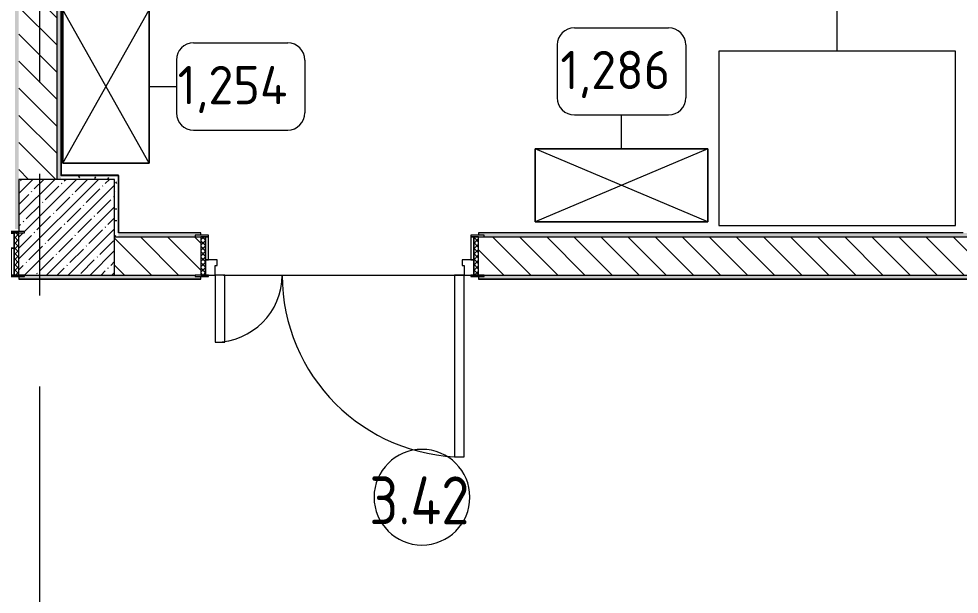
# Model space of a CAD drawing. Header units: millimetres. Extents: x 957 to 67880, y -2706 to 27400.
# Drawn here: x 43070 to 47980, y 11733 to 14738 of the extents above; entities that cross this region are included whole.
import ezdxf

# ---------------------------------------------------------------- set-up
doc = ezdxf.new("R2010")
doc.units = ezdxf.units.MM
doc.linetypes.add('Осевая', pattern=[3175, 635, -476.25, 1587.5, -476.25])
for name, color, linetype, lineweight in [('A-AREA-IDEN', 7, 'Continuous', 9), ('A-DOOR', 7, 'Continuous', 9), ('A-DOOR-FRAM-2', 7, 'Continuous', 9), ('A-WALL', 7, 'Continuous', 9), ('I-FURN-IDEN', 7, 'Continuous', 9), ('I-WALL', 7, 'Continuous', 9), ('S-COLS', 7, 'Continuous', 9), ('Оси-2', 7, 'Осевая', 9)]:
    doc.layers.add(name, color=color, linetype=linetype, lineweight=lineweight)
for name, color, linetype, lineweight, true_color in [('A-DOOR-1', 7, 'Continuous', 9, 0xc0c0c0), ('A-DOOR-FRAM-1', 7, 'Continuous', 9, 0xc0c0c0), ('A-WALL-1', 9, 'Continuous', 9, 0x808080), ('A-WALL-FNSH-1', 9, 'Continuous', 9, 0x808080), ('I-FURN-1', 9, 'Continuous', 9, 0x808080)]:
    doc.layers.add(name, color=color, linetype=linetype, lineweight=lineweight, true_color=true_color)
doc.styles.add('GOST Common_3', font='GOST_Common.ttf', dxfattribs={"width": 0.9, "height": 250})
doc.styles.add('GOST Common_4', font='GOST_Common.ttf', dxfattribs={"height": 200})
pattern_1 = [(135, (-57529.54, 0), (-70.71068, -70.71068), [])]
pattern_2 = [(0, (-57529.542, 0), (121.92, 30.48), [10.058, -81.382, 10.058, -81.382, -487.68]), (0, (-57529.542, 0), (121.92, 30.48), [-182.88, 10.058, -172.822, 10.058, -81.382, -213.36]), (0, (-57529.542, 0), (121.92, 30.48), [-457.2, 10.058, -50.902, 10.058, -142.342]), (120, (-57483.822, 15.24), (-87.356454, 90.345817), [10.058, -81.382, 10.058, -81.382, -487.68]), (120, (-57483.822, 15.24), (-87.356454, 90.345817), [-182.88, 10.058, -172.822, 10.058, -81.382, -213.36]), (120, (-57483.822, 15.24), (-87.356454, 90.345817), [-457.2, 10.058, -50.902, 10.058, -142.342]), (240, (-57468.582, 76.2), (-34.563546, -120.825817), [10.058, -81.382, 10.058, -81.382, -487.68]), (240, (-57468.582, 76.2), (-34.563546, -120.825817), [-182.88, 10.058, -172.822, 10.058, -81.382, -213.36]), (240, (-57468.582, 76.2), (-34.563546, -120.825817), [-457.2, 10.058, -50.902, 10.058, -142.342])]

# ---------------------------------------------------------------- blocks, each defined once
blk = doc.blocks.new('110_Дверь_СКБ_1Ст_Внутренняя1 - Д-8_п_ 950x2100h_охрана 2-32352576-План расстановки мебели и оборудования 3 этажа в осях 23-33')
at = {"layer": 'A-DOOR'}
h = blk.add_hatch(dxfattribs=at)
h.set_pattern_fill('FP_10', color=256, style=0, pattern_type=2)
h.set_pattern_definition([(135, (1826.41, 174.685), (-14.14214, -14.14214), []), (225, (1826.41, 174.685), (14.14214, -14.14214), [])])
h.paths.add_polyline_path([(487.5, -110), (487.5, 110), (462.5, 110), (462.5, -110)])
at = {"layer": 'A-DOOR-FRAM-2'}
h = blk.add_hatch(dxfattribs=at)
h.set_pattern_fill('FP_11', color=256, style=0, pattern_type=2)
h.set_pattern_definition([(45, (-296.384, 174.685), (-14.1421, 14.1421), []), (135, (-296.384, 174.685), (-14.1421, -14.1421), [])])
h.paths.add_polyline_path([(-462.5, -110), (-437.5, -109.5), (-437.5, 110), (-462.5, 110), (-462.5, -8)])
at = {"layer": 'A-DOOR-1'}
for p, q in [((437.5, 960), (397.5, 960)), ((397.5, 960), (397.5, 110)), ((437.5, 110), (437.5, 960)), ((397.5, 110), (437.5, 110))]:
    blk.add_line(p, q, dxfattribs=at)
blk.add_arc((437.5, 110), 850, 90, 180, dxfattribs=at)
at = {"layer": 'A-DOOR-FRAM-1'}
for p, q in [((-422.5, 118), (-492.5, 118)), ((-492.5, 118), (-492.5, 110)), ((-492.5, 110), (-422.5, 110)), ((-437.5, 110), (-462.5, 110)), ((-462.5, 110), (-462.5, -110)), ((-412.5, 110), (-437.5, 110)), ((-437.5, 110), (-437.5, 30)), ((-437.5, -110), (-437.5, 110)), ((-422.5, 110), (-437.5, 110)), ((-437.5, 110), (-437.5, 109)), ((-437.5, 109), (-422.5, 109)), ((-422.5, 110), (-422.5, 118)), ((-422.5, 109), (-422.5, 110)), ((-412.5, 70), (-412.5, 110)), ((437.5, 110), (437.5, 70)), ((462.5, 110), (437.5, 110)), ((517.5, 118), (447.5, 118)), ((447.5, 118), (447.5, 110)), ((462.5, 110), (447.5, 110)), ((447.5, 110), (447.5, 109)), ((447.5, 110), (517.5, 110)), ((447.5, 109), (462.5, 109)), ((462.5, 30), (462.5, 110)), ((487.5, 110), (462.5, 110)), ((462.5, 110), (462.5, -110)), ((462.5, 109), (462.5, 110)), ((487.5, -110), (487.5, 110)), ((517.5, 110), (517.5, 118)), ((-402.5, 70), (-412.5, 70)), ((-402.5, 30), (-402.5, 70)), ((437.5, 70), (427.5, 70)), ((427.5, 70), (427.5, 30)), ((-437.5, 30), (-402.5, 30)), ((-422.5, 30), (-437.5, 30)), ((-437.5, 30), (-437.5, -110)), ((-422.5, -110), (-422.5, 30)), ((427.5, 30), (462.5, 30)), ((462.5, 30), (447.5, 30)), ((447.5, 30), (447.5, -110)), ((462.5, -110), (462.5, 30)), ((-422.5, -110), (-492.5, -110)), ((-492.5, -110), (-492.5, -118)), ((-492.5, -118), (-422.5, -118)), ((-462.5, -110), (-437.5, -110)), ((-437.5, -110), (-422.5, -110)), ((-422.5, -118), (-422.5, -110)), ((447.5, -110), (462.5, -110)), ((517.5, -110), (447.5, -110)), ((447.5, -110), (447.5, -118)), ((447.5, -118), (517.5, -118)), ((462.5, -110), (487.5, -110)), ((517.5, -118), (517.5, -110))]:
    blk.add_line(p, q, dxfattribs=at)
blk = doc.blocks.new('110_Дверь_СКБ_2Ст - Д-6_л__ ДОО_Дв_1450x2100h_Дверь из раздевальной в коридор-32357677-План расстановки мебели и оборудования 3 этажа в осях 23-33')
at = {"layer": 'A-DOOR'}
h = blk.add_hatch(dxfattribs=at)
h.set_pattern_fill('FP_18', color=256, style=0, pattern_type=2)
h.set_pattern_definition([(135, (1576.41, 164.685), (-14.14214, -14.14214), []), (225, (1576.41, 164.685), (14.14214, -14.14214), [])])
h.paths.add_polyline_path([(712.5, 100), (712.5, -100), (737.5, -100), (737.5, 100)])
at = {"layer": 'A-DOOR-FRAM-2'}
h = blk.add_hatch(dxfattribs=at)
h.set_pattern_fill('FP_19', color=256, style=0, pattern_type=2)
h.set_pattern_definition([(45, (-546.384, 164.685), (-14.1421, 14.1421), []), (135, (-546.384, 164.685), (-14.1421, -14.1421), [])])
h.paths.add_polyline_path([(-712.5, 100), (-712.5, -100), (-687.5, -99.8), (-687.5, 100)])
at = {"layer": 'A-DOOR-1'}
for p, q in [((-637.5, 1050), (-637.5, 100)), ((-587.5, 1050), (-637.5, 1050)), ((-587.5, 100), (-587.5, 1050)), ((662.5, 450), (612.5, 450)), ((612.5, 450), (612.5, 100)), ((662.5, 100), (662.5, 450)), ((-637.5, 100), (-587.5, 100)), ((612.5, 100), (662.5, 100))]:
    blk.add_line(p, q, dxfattribs=at)
for centre, radius, start, end in [((-637.5, 100), 950, 0, 90), ((662.5, 100), 350, 90, 180)]:
    blk.add_arc(centre, radius, start, end, dxfattribs=at)
at = {"layer": 'A-DOOR-FRAM-1'}
for p, q in [((-672.5, 108), (-742.5, 108)), ((-742.5, 108), (-742.5, 100)), ((-742.5, 100), (-672.5, 100)), ((-687.5, 100), (-712.5, 100)), ((-712.5, 100), (-712.5, -100)), ((-637.5, 100), (-687.5, 100)), ((-687.5, 100), (-687.5, 20)), ((-687.5, -100), (-687.5, 100)), ((-672.5, 100), (-672.5, 108)), ((-637.5, 50), (-637.5, 100)), ((662.5, 100), (662.5, 50)), ((712.5, 100), (662.5, 100)), ((767.5, 108), (697.5, 108)), ((697.5, 108), (697.5, 100)), ((697.5, 100), (767.5, 100)), ((712.5, 20), (712.5, 100)), ((737.5, 100), (712.5, 100)), ((712.5, 100), (712.5, -100)), ((737.5, -100), (737.5, 100)), ((767.5, 100), (767.5, 108)), ((-627.5, 50), (-637.5, 50)), ((-627.5, 20), (-627.5, 50)), ((662.5, 50), (652.5, 50)), ((652.5, 50), (652.5, 20)), ((-687.5, 20), (-627.5, 20)), ((-672.5, 20), (-687.5, 20)), ((-687.5, 20), (-687.5, -100)), ((-672.5, -100), (-672.5, 20)), ((652.5, 20), (712.5, 20)), ((712.5, 20), (697.5, 20)), ((697.5, 20), (697.5, -100)), ((712.5, -100), (712.5, 20)), ((-672.5, -100), (-742.5, -100)), ((-742.5, -100), (-742.5, -108)), ((-742.5, -108), (-672.5, -108)), ((-712.5, -100), (-687.5, -100)), ((-687.5, -100), (-672.5, -100)), ((-672.5, -108), (-672.5, -100)), ((697.5, -100), (712.5, -100)), ((767.5, -100), (697.5, -100)), ((697.5, -100), (697.5, -108)), ((697.5, -108), (767.5, -108)), ((712.5, -100), (737.5, -100)), ((767.5, -108), (767.5, -100))]:
    blk.add_line(p, q, dxfattribs=at)
blk = doc.blocks.new('BSC_Колонна _Прямоугольная - 500х500-17857564-План расстановки мебели и оборудования 3 этажа в осях 23-33')
at = {"layer": 'S-COLS'}
h = blk.add_hatch(dxfattribs=at)
h.set_pattern_fill('FP_33', color=256, style=0, pattern_type=2)
h.set_pattern_definition([(45, (-100850, -13650), (-57.024626, 57.024626), []), (45, (-100792.975, -13650), (-57.024626, 57.024626), [100.806, -20.161, 3.353, -16.808])])
h.paths.add_polyline_path([(-250, -250), (250, -250), (250, 250), (-250, 250), (-250, -22), (-220, -22), (-220, -30), (-250, -30), (-250, -148)])
for p, q in [((250, 250), (-250, 250)), ((-250, 250), (-250, -22)), ((250, -250), (250, 250)), ((-220, -250), (250, -250))]:
    blk.add_line(p, q, dxfattribs=at)
blk = doc.blocks.new('Шкаф параметрический - 1_286-V147-План расстановки мебели и оборудования 3 этажа в осях 23-33')
at = {"layer": 'I-FURN-1'}
for p, q in [((0, 0), (900, 380)), ((0, 380), (900, 0)), ((900, 380), (0, 380)), ((0, 380), (0, 0)), ((0, 0), (0, 380)), ((0, 380), (900, 380)), ((900, 0), (900, 380)), ((900, 380), (900, 0)), ((0, 0), (900, 0)), ((900, 0), (0, 0))]:
    blk.add_line(p, q, dxfattribs=at)
blk = doc.blocks.new('Стол базовый прямоугольный - 1_146-V148-План расстановки мебели и оборудования 3 этажа в осях 23-33')
at = {"layer": 'I-FURN-1'}
for p, q in [((617.5, 455), (-617.5, 455)), ((-617.5, 455), (-617.5, -455)), ((617.5, -455), (617.5, 455)), ((-617.5, -455), (617.5, -455))]:
    blk.add_line(p, q, dxfattribs=at)
blk = doc.blocks.new('Шкаф параметрический - 1_254-V138-План расстановки мебели и оборудования 3 этажа в осях 23-33')
at = {"layer": 'I-FURN-1'}
for p, q in [((0, 0), (800, 450)), ((0, 450), (800, 0)), ((800, 450), (0, 450)), ((0, 450), (0, 0)), ((0, 0), (0, 450)), ((0, 450), (800, 450)), ((800, 0), (800, 450)), ((800, 450), (800, 0)), ((0, 0), (800, 0)), ((800, 0), (0, 0))]:
    blk.add_line(p, q, dxfattribs=at)
blk = doc.blocks.new('Марка_Помещения - Номер-25198446-План расстановки мебели и оборудования 3 этажа в осях 23-33')
at = {"layer": 'A-AREA-IDEN'}
for start, end in [(360, 180), (180, 360)]:
    blk.add_arc((0, 0), 2.5, start, end, dxfattribs=at)
blk = doc.blocks.new('Марка_Мебель - В прямоуг_Balcon_Марка-25523697-План расстановки мебели и оборудования 3 этажа в осях 23-33')
at = {"layer": 'I-FURN-IDEN'}
for p, q in [((-2.455, 2.278), (2.455, 2.278)), ((-3.355, 1.378), (-3.355, -1.384)), ((3.355, 1.378), (3.355, -1.378)), ((-2.461, -2.278), (2.455, -2.278))]:
    blk.add_line(p, q, dxfattribs=at)
for centre, radius, start, end in [((-2.455, 1.378), 0.9, 90, 180), ((2.455, 1.378), 0.9, 0, 90), ((-2.461, -1.384), 0.893, 180, 270), ((2.455, -1.378), 0.9, 270, 0)]:
    blk.add_arc(centre, radius, start, end, dxfattribs=at)

msp = doc.modelspace()

# ---------------------------------------------------------------- hatches: boundary and pattern name
at = {"layer": 'I-WALL'}
h = msp.add_hatch(dxfattribs=at)
h.set_pattern_fill('FP_35', color=256, style=0, pattern_type=2)
h.set_pattern_definition(pattern_2)
h.paths.add_polyline_path([(43290.5, 13900), (43290.5, 21150), (43270.5, 21150), (43270.5, 13900)])
h = msp.add_hatch(dxfattribs=at)
h.set_pattern_fill('FP_3', color=256, style=0, pattern_type=2)
h.set_pattern_definition(pattern_1)
h.paths.add_polyline_path([(43270.5, 13900), (43270.5, 17530), (43070.5, 17530), (43070.5, 13900), (43254.6, 13900)])
h = msp.add_hatch(dxfattribs=at)
h.set_pattern_fill('FP_35', color=256, style=0, pattern_type=2)
h.set_pattern_definition(pattern_2)
h.paths.add_polyline_path([(43050.5, 13640), (43070.5, 13640), (43070.5, 17142.8), (43050.5, 17142.8), (43050.5, 13900)])
h = msp.add_hatch(dxfattribs=at)
h.set_pattern_fill('FP_35', color=256, style=0, pattern_type=2)
h.set_pattern_definition(pattern_2)
h.paths.add_polyline_path([(43590.5, 13900), (43590.5, 13920), (43290.5, 13920), (43291.5, 13900), (43570.5, 13900)])
h = msp.add_hatch(dxfattribs=at)
h.set_pattern_fill('FP_35', color=256, style=0, pattern_type=2)
h.set_pattern_definition(pattern_2)
h.paths.add_polyline_path([(43590.5, 13600), (43590.5, 13900), (43570.5, 13900), (43570.5, 13600)])
h = msp.add_hatch(dxfattribs=at)
h.set_pattern_fill('FP_3', color=256, style=0, pattern_type=2)
h.set_pattern_definition(pattern_1)
h.paths.add_polyline_path([(63400.5, 13400), (63400.5, 13600), (61400.9, 13600), (61400.9, 13400), (62930.5, 13400)])
h.paths.add_polyline_path([(54995.3, 13400), (58070.5, 13400), (58070.5, 13600), (53520.5, 13600), (53520.5, 13400), (54359.1, 13400)])
h.paths.add_polyline_path([(59920.9, 13400), (59950.9, 13400), (59950.9, 13600), (58570.5, 13600), (58570.5, 13400)])
h.paths.add_polyline_path([(52450.2, 13400), (53020.5, 13400), (53020.5, 13600), (52240.5, 13600), (52240.5, 13400), (52270.5, 13400)])
h.paths.add_polyline_path([(48632.4, 13400), (50790.5, 13400), (50790.5, 13600), (45470.5, 13600), (45470.5, 13400), (47359.8, 13400)])
h.paths.add_polyline_path([(43990.5, 13400), (44020.5, 13400), (44020.5, 13600), (43570.5, 13599.1), (43570.5, 13400)])
h = msp.add_hatch(dxfattribs=at)
h.set_pattern_fill('FP_35', color=256, style=0, pattern_type=2)
h.set_pattern_definition(pattern_2)
h.paths.add_polyline_path([(47959.6, 13600), (48020.5, 13600), (48020.5, 13620), (45470.5, 13620), (45470.5, 13608), (45500.5, 13608), (45500.5, 13600), (47359.8, 13600)])
h.paths.add_polyline_path([(43590.5, 13600), (43990.5, 13600), (43990.5, 13608), (44020.5, 13608), (44020.5, 13620), (43590.5, 13620)])
h = msp.add_hatch(dxfattribs=at)
h.set_pattern_fill('FP_35', color=256, style=0, pattern_type=2)
h.set_pattern_definition(pattern_2)
h.paths.add_polyline_path([(62829.5, 13380), (62830.5, 13380), (62830.5, 13400), (61430.9, 13399.6), (61430.9, 13392), (61400.9, 13392), (61400.9, 13380), (62630.9, 13380)])
h.paths.add_polyline_path([(58460.4, 13380), (59950.9, 13380), (59950.9, 13392), (59920.9, 13392), (59920.9, 13400), (52270.5, 13400), (52270.5, 13392), (52240.5, 13392), (52240.5, 13380), (58070.5, 13380)])
h.paths.add_polyline_path([(47359.8, 13380), (50790.5, 13380), (50790.5, 13392), (50760.5, 13392), (50760.5, 13400), (45500.5, 13400), (45500.5, 13392), (45470.5, 13392), (45470.5, 13380)])
h.paths.add_polyline_path([(43570.5, 13380), (44020.5, 13380), (44020.5, 13392), (43990.5, 13392), (43990.5, 13400), (43100.5, 13400), (43100.5, 13392), (43070.5, 13392), (43070.5, 13380), (43568.5, 13380)])
h.paths.add_polyline_path([(41810.5, 13380), (42120.5, 13380), (42120.5, 13392), (42090.5, 13392), (42090.5, 13400), (41170.5, 13400), (41170.5, 13380), (41190.5, 13380)])

# ---------------------------------------------------------------- linework, layer by layer
at = {"layer": 'A-WALL'}
for p, q in [((43290.5, 21130), (43290.5, 13920)), ((43590.5, 13920), (43590.5, 13620)), ((43570.5, 13600), (43990.5, 13600)), ((48000.5, 13620), (45470.5, 13620)), ((45500.5, 13600), (50760.5, 13600)), ((43570.5, 13400), (43990.5, 13400)), ((45500.5, 13400), (50760.5, 13400))]:
    msp.add_line(p, q, dxfattribs=at)
at = {"layer": 'A-WALL-1'}
for p, q in [((43270.5, 13900), (43270.5, 21400)), ((43291.5, 13920), (43290.5, 13920)), ((44020.5, 13620), (43590.5, 13620)), ((44020.5, 13608), (44020.5, 13620)), ((45470.5, 13620), (45470.5, 13608)), ((43070.5, 13392), (43070.5, 13380)), ((43070.5, 13380), (44020.5, 13380)), ((44020.5, 13380), (44020.5, 13392)), ((45470.5, 13392), (45470.5, 13380)), ((45470.5, 13380), (50790.5, 13380))]:
    msp.add_line(p, q, dxfattribs=at)
at = {"layer": 'A-WALL-FNSH-1'}
for p, q in [((43291.5, 21129), (43291.5, 13920)), ((43591.5, 13921), (43291.5, 13921)), ((43291.5, 13920), (43590.5, 13920)), ((43591.5, 13621), (43591.5, 13921)), ((44020.5, 13621), (43591.5, 13621)), ((44020.5, 13620), (44020.5, 13621)), ((47999.5, 13621), (45470.5, 13621)), ((45470.5, 13621), (45470.5, 13620)), ((43070.5, 13380), (43070.5, 13379)), ((43070.5, 13379), (44020.5, 13379)), ((44020.5, 13379), (44020.5, 13380)), ((45470.5, 13380), (45470.5, 13379)), ((45470.5, 13379), (50790.5, 13379))]:
    msp.add_line(p, q, dxfattribs=at)
at = {"layer": 'I-FURN-IDEN'}
for p, q in [((47342.1, 14569.5), (47342.1, 14799.2)), ((43750.8, 14385.3), (43893, 14385.3)), ((46216.7, 14058.6), (46216.7, 14236.2))]:
    msp.add_line(p, q, dxfattribs=at)
at = {"layer": 'Оси-2'}
for p, q in [((43180.5, 593.7), (43180.5, 19191.6)), ((27152.2, 13400), (64600.5, 13400))]:
    msp.add_line(p, q, dxfattribs=at)

# ---------------------------------------------------------------- block references
at = {"layer": 'A-AREA-IDEN', "xscale": 99.99999999999993, "yscale": 99.99999999999993, "zscale": 99.99999999999993}
msp.add_blockref('Марка_Помещения - Номер-25198446-План расстановки мебели и оборудования 3 этажа в осях 23-33', (45175.1, 12239.8), dxfattribs=at)
at = {"layer": 'A-DOOR-1'}
msp.add_blockref('110_Дверь_СКБ_1Ст_Внутренняя1 - Д-8_п_ 950x2100h_охрана 2-32352576-План расстановки мебели и оборудования 3 этажа в осях 23-33', (42583, 13510), dxfattribs=at)
at = {"layer": 'A-DOOR-1', "rotation": 180}
msp.add_blockref('110_Дверь_СКБ_2Ст - Д-6_л__ ДОО_Дв_1450x2100h_Дверь из раздевальной в коридор-32357677-План расстановки мебели и оборудования 3 этажа в осях 23-33', (44758, 13500), dxfattribs=at)
at = {"layer": 'I-FURN-1'}
for name, p, rotation in [('Шкаф параметрический - 1_254-V138-План расстановки мебели и оборудования 3 этажа в осях 23-33', (43750.8, 13985.3), 89.99999999999865), ('Шкаф параметрический - 1_286-V147-План расстановки мебели и оборудования 3 этажа в осях 23-33', (46666.7, 14058.6), 180)]:
    msp.add_blockref(name, p, dxfattribs=dict(at, rotation=rotation))
msp.add_blockref('Стол базовый прямоугольный - 1_146-V148-План расстановки мебели и оборудования 3 этажа в осях 23-33', (47342.1, 14114.5), dxfattribs=at)
at = {"layer": 'I-FURN-IDEN', "xscale": 99.99999999999993, "yscale": 99.99999999999993, "zscale": 99.99999999999993}
for p in [(46216.7, 14464), (44228.5, 14385.3)]:
    msp.add_blockref('Марка_Мебель - В прямоуг_Balcon_Марка-25523697-План расстановки мебели и оборудования 3 этажа в осях 23-33', p, dxfattribs=at)
at = {"layer": 'S-COLS'}
msp.add_blockref('BSC_Колонна _Прямоугольная - 500х500-17857564-План расстановки мебели и оборудования 3 этажа в осях 23-33', (43320.5, 13650), dxfattribs=at)

# ---------------------------------------------------------------- texts
at = {"layer": 'A-AREA-IDEN', "insert": (44900.3, 12348.3), "char_height": 250, "width": 685.443, "attachment_point": 1, "style": 'GOST Common_3'}
msp.add_mtext('3.42', dxfattribs=at)
at = {"layer": 'I-FURN-IDEN', "char_height": 200, "attachment_point": 1, "style": 'GOST Common_4'}
for s, insert, width in [('1,286', (45897.7, 14571), 737.552), ('1,254', (43899.5, 14492.3), 761.603)]:
    msp.add_mtext(s, dxfattribs=dict(at, insert=insert, width=width))

doc.saveas('drawing.dxf')
